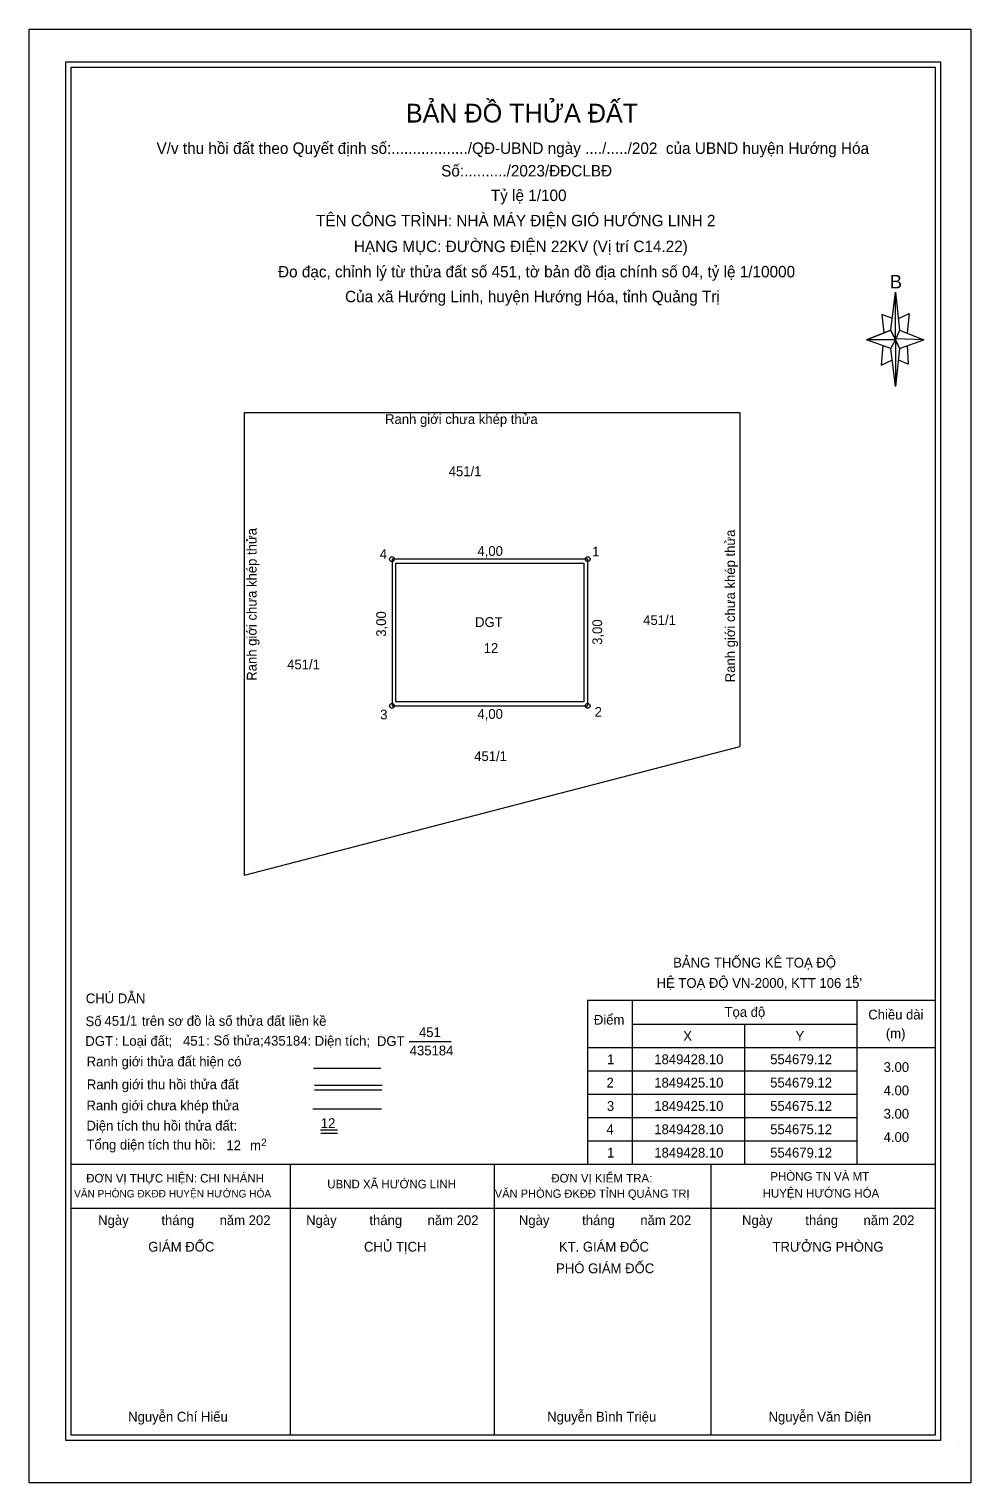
# Model space of a CAD drawing. Extents: x 554477 to 556972, y 1848154 to 1850269.
# Drawn here: x 554667.7 to 554686.96, y 1849409.22 to 1849438.93 of the extents above; entities that cross this region are included whole.
import ezdxf

# ---------------------------------------------------------------- set-up
doc = ezdxf.new("R2010")
doc.units = 0
for name, color, linetype in [('Level 10', 7, 'Continuous'), ('Level 16', 7, 'Continuous'), ('Level 18', 7, 'Continuous'), ('Level 2', 7, 'Continuous'), ('Level 21', 7, 'Continuous'), ('Level 27', 7, 'Continuous'), ('Level 5', 7, 'Continuous'), ('Level 50', 7, 'Continuous'), ('Level 55', 7, 'Continuous'), ('Level 56', 7, 'Continuous'), ('Level 6', 7, 'Continuous'), ('Level 67', 7, 'Continuous'), ('Level 68', 7, 'Continuous'), ('Level 73', 7, 'Continuous')]:
    doc.layers.add(name, color=color, linetype=linetype)

msp = doc.modelspace()

# ---------------------------------------------------------------- linework, layer by layer
at = {"layer": 'Level 10'}
msp.add_lwpolyline([(554679.122, 1849428.098), (554675.122, 1849428.098), (554675.122, 1849425.098), (554679.122, 1849425.098), (554679.122, 1849428.098)], dxfattribs=at)
at = {"layer": 'Level 16'}
msp.add_line((554673.538, 1849417.345), (554674.922, 1849417.345), dxfattribs=at)
for points in [[(554672.104, 1849421.639), (554672.104, 1849431.095), (554682.23, 1849431.095), (554682.23, 1849424.267)], [(554679.042, 1849428.018), (554679.042, 1849425.178), (554675.202, 1849425.178), (554675.202, 1849428.018), (554679.042, 1849428.018)], [(554674.908, 1849416.857), (554673.505, 1849416.857)]]:
    msp.add_lwpolyline(points, dxfattribs=at)
at = {"layer": 'Level 2'}
msp.add_lwpolyline([(554667.701, 1849438.93), (554686.957, 1849438.93), (554686.957, 1849409.218), (554667.701, 1849409.218)], close=True, dxfattribs=at)
at = {"layer": 'Level 21'}
for centre in [(554675.122, 1849428.098), (554679.122, 1849428.098), (554679.122, 1849428.098), (554675.122, 1849425.098), (554679.122, 1849425.098)]:
    msp.add_circle(centre, 0.05, dxfattribs=at)
at = {"layer": 'Level 27'}
for p, q in [((554686.228, 1849419.584), (554686.228, 1849415.729)), ((554686.228, 1849419.584), (554686.228, 1849415.729)), ((554679.116, 1849419.081), (554686.228, 1849419.081)), ((554679.116, 1849419.081), (554679.116, 1849415.729)), ((554680.034, 1849419.081), (554680.034, 1849415.729)), ((554684.622, 1849419.081), (554684.622, 1849415.729)), ((554680.034, 1849418.592), (554684.622, 1849418.592)), ((554682.328, 1849418.592), (554682.328, 1849415.729)), ((554679.116, 1849418.115), (554686.228, 1849418.115)), ((554679.116, 1849417.638), (554684.622, 1849417.638)), ((554679.116, 1849417.16), (554684.622, 1849417.16)), ((554679.116, 1849416.683), (554684.622, 1849416.683)), ((554679.116, 1849416.206), (554684.622, 1849416.206)), ((554679.116, 1849415.729), (554686.228, 1849415.729)), ((554679.116, 1849415.729), (554686.228, 1849415.729))]:
    msp.add_line(p, q, dxfattribs=at)
at = {"layer": 'Level 50'}
msp.add_line((554672.104, 1849421.639), (554682.23, 1849424.267), dxfattribs=at)
at = {"layer": 'Level 67'}
for p, q in [((554685.317, 1849432.778), (554685.417, 1849433.553)), ((554685.357, 1849433.017), (554685.138, 1849433.096)), ((554685.138, 1849433.096), (554685.178, 1849432.719)), ((554685.476, 1849433.017), (554685.695, 1849433.116)), ((554685.695, 1849433.116), (554685.655, 1849432.719)), ((554685.317, 1849432.778), (554684.821, 1849432.579)), ((554684.821, 1849432.579), (554685.317, 1849432.778)), ((554685.417, 1849432.579), (554685.317, 1849432.778)), ((554685.317, 1849432.778), (554685.496, 1849432.401)), ((554685.496, 1849432.778), (554685.993, 1849432.579)), ((554685.317, 1849432.401), (554684.821, 1849432.579)), ((554685.417, 1849432.579), (554684.821, 1849432.579)), ((554685.158, 1849432.46), (554685.119, 1849432.063)), ((554685.993, 1849432.579), (554685.417, 1849432.599)), ((554685.417, 1849432.599), (554685.417, 1849432.579)), ((554685.417, 1849432.579), (554685.496, 1849432.401)), ((554685.496, 1849432.401), (554685.417, 1849431.626)), ((554685.496, 1849432.401), (554685.993, 1849432.579)), ((554685.496, 1849432.401), (554685.993, 1849432.579)), ((554685.655, 1849432.46), (554685.675, 1849432.083)), ((554685.119, 1849432.063), (554685.337, 1849432.162)), ((554685.675, 1849432.083), (554685.476, 1849432.162)), ((554675.474, 1849418.241), (554676.328, 1849418.241)), ((554673.518, 1849417.692), (554674.892, 1849417.692)), ((554673.538, 1849417.252), (554674.913, 1849417.252)), ((554673.66, 1849416.437), (554674.009, 1849416.437)), ((554673.668, 1849416.366), (554674.01, 1849416.366)), ((554668.564, 1849415.729), (554686.228, 1849415.729)), ((554673.048, 1849410.201), (554673.048, 1849415.729)), ((554677.216, 1849410.201), (554677.216, 1849415.729)), ((554681.644, 1849410.201), (554681.644, 1849415.729)), ((554668.564, 1849414.836), (554686.228, 1849414.836)), ((554686.714, 1849409.986), (554686.714, 1849409.986)), ((554686.714, 1849409.986), (554686.714, 1849409.986)), ((554686.714, 1849409.986), (554686.714, 1849409.986))]:
    msp.add_line(p, q, dxfattribs=at)
for points in [[(554668.455, 1849438.258), (554686.336, 1849438.258), (554686.336, 1849410.086), (554668.455, 1849410.086)], [(554668.564, 1849438.15), (554686.228, 1849438.15), (554686.228, 1849410.194), (554668.564, 1849410.194)], [(554685.417, 1849433.553), (554685.496, 1849432.778), (554685.417, 1849432.579)], [(554685.417, 1849432.579), (554685.417, 1849431.626), (554685.317, 1849432.401)]]:
    msp.add_lwpolyline(points, close=True, dxfattribs=at)

# ---------------------------------------------------------------- texts
at = {"layer": 'Level 18'}
msp.add_text('DGT', height=0.2, dxfattribs=at).set_placement((554676.82, 1849426.711))
at = {"layer": 'Level 21'}
for s, p in [('4', (554674.869, 1849428.1)), ('1', (554679.213, 1849428.151)), ('1', (554679.213, 1849428.151)), ('3', (554674.88, 1849424.822)), ('2', (554679.264, 1849424.876))]:
    msp.add_text(s, height=0.2, dxfattribs=at).set_placement(p)
at = {"layer": 'Level 27'}
for s, p in [('Điểm', (554679.248, 1849418.584)), ('Tọa độ', (554681.919, 1849418.743)), ('Chiều dài', (554684.858, 1849418.69)), ('X', (554681.076, 1849418.253)), ('Y', (554683.37, 1849418.253)), ('(m)', (554685.218, 1849418.306)), ('1', (554679.519, 1849417.776)), ('1849428.10', (554680.484, 1849417.776)), ('554679.12', (554682.853, 1849417.776)), ('3.00', (554685.172, 1849417.617)), ('2', (554679.507, 1849417.299)), ('1849425.10', (554680.484, 1849417.299)), ('554679.12', (554682.853, 1849417.299)), ('4.00', (554685.172, 1849417.14)), ('3', (554679.514, 1849416.822)), ('1849425.10', (554680.484, 1849416.822)), ('554675.12', (554682.853, 1849416.822)), ('3.00', (554685.172, 1849416.663)), ('4', (554679.506, 1849416.345)), ('1849428.10', (554680.484, 1849416.345)), ('554675.12', (554682.853, 1849416.345)), ('4.00', (554685.172, 1849416.186)), ('1', (554679.519, 1849415.868)), ('1849428.10', (554680.484, 1849415.868)), ('554679.12', (554682.853, 1849415.868))]:
    msp.add_text(s, height=0.2, dxfattribs=at).set_placement(p)
at = {"layer": 'Level 5'}
for s, p in [('4,00', (554676.868, 1849428.164)), ('12', (554676.995, 1849426.18)), ('4,00', (554676.868, 1849424.833))]:
    msp.add_text(s, height=0.2, dxfattribs=at).set_placement(p)
for p in [(554674.999, 1849426.511), (554679.418, 1849426.345)]:
    msp.add_text('3,00', height=0.2, rotation=90, dxfattribs=at).set_placement(p)
at = {"layer": 'Level 55'}
msp.add_text('Ranh giới chưa khép thửa', height=0.2, rotation=90, dxfattribs=at).set_placement((554672.353, 1849425.612))
at = {"layer": 'Level 56'}
msp.add_text('Ranh giới chưa khép thửa', height=0.2, dxfattribs=at).set_placement((554674.98, 1849430.858))
msp.add_text('Ranh giới chưa khép thửa', height=0.2, rotation=90, dxfattribs=at).set_placement((554682.135, 1849425.581))
at = {"layer": 'Level 6'}
msp.add_text('12', height=0.2, dxfattribs=at).set_placement((554676.995, 1849426.18))
at = {"layer": 'Level 67'}
for s, height, p in [('BẢN ĐỒ THỬA ĐẤT', 0.38401, (554675.405, 1849437.02)), ('V/v thu hồi đất theo Quyết định số:................../QĐ-UBND ngày ..../...../202  của UBND huyện Hướng Hóa', 0.233918, (554670.307, 1849436.378)), ('Số:........../2023/ĐĐCLBĐ', 0.23392, (554676.126, 1849435.917)), ('Tỷ lệ 1/100', 0.23392, (554677.142, 1849435.415)), ('TÊN CÔNG TRÌNH: NHÀ MÁY ĐIỆN GIÓ HƯỚNG LINH 2', 0.23392, (554673.569, 1849434.899)), ('HẠNG MỤC: ĐƯỜNG ĐIỆN 22KV (Vị trí C14.22)', 0.23392, (554674.341, 1849434.372)), ('Đo đạc, chỉnh lý từ thửa đất số 451, tờ bản đồ địa chính số 04, tỷ lệ 1/10000', 0.23392, (554672.791, 1849433.855)), ('B', 0.274, (554685.303, 1849433.63)), ('Của xã Hướng Linh, huyện Hướng Hóa, tỉnh Quảng Trị', 0.23392, (554674.161, 1849433.347)), ('BẢNG THỐNG KÊ TOẠ ĐỘ', 0.2, (554680.87, 1849419.751)), ("HỆ TOẠ ĐỘ VN-2000, KTT 106 15'", 0.2, (554680.531, 1849419.335)), ('o', 0.139, (554684.538, 1849419.487)), ('CHÚ DẪN', 0.2, (554668.861, 1849419.021)), ('Ranh giới thửa đất hiện có', 0.2, (554668.879, 1849417.731)), ('Ranh giới thu hồi thửa đất', 0.2, (554668.883, 1849417.263)), ('Ranh giới chưa khép thửa', 0.2, (554668.875, 1849416.833)), ('Diện tích thu hồi thửa đất:', 0.2, (554668.875, 1849416.42)), ('Tổng diện tích thu hồi:', 0.2, (554668.875, 1849416.032)), ('ĐƠN VỊ THỰC HIỆN: CHI NHÁNH', 0.17544, (554668.869, 1849415.358)), ('UBND XÃ HƯỚNG LINH', 0.17544, (554673.798, 1849415.237)), ('ĐƠN VỊ KIỂM TRA:', 0.17544, (554678.378, 1849415.358)), ('PHÒNG TN VÀ MT', 0.17544, (554682.856, 1849415.394)), ('VĂN PHÒNG ĐKĐĐ HUYỆN HƯỚNG HÓA', 0.15409, (554668.622, 1849415.052)), ('VĂN PHÒNG ĐKĐĐ TỈNH QUẢNG TRỊ', 0.16963, (554677.222, 1849415.045)), ('HUYỆN HƯỚNG HÓA', 0.17544, (554682.699, 1849415.05)), ('Ngày         tháng       năm 202', 0.2, (554669.114, 1849414.487)), ('Ngày         tháng       năm 202', 0.2, (554673.366, 1849414.487)), ('Ngày         tháng       năm 202', 0.2, (554677.715, 1849414.487)), ('Ngày         tháng       năm 202', 0.2, (554682.278, 1849414.487)), ('GIÁM ĐỐC', 0.2, (554670.137, 1849413.945)), (' CHỦ TỊCH', 0.2, (554674.474, 1849413.945)), ('KT. GIÁM ĐỐC', 0.2, (554678.533, 1849413.945)), ('TRƯỞNG PHÒNG', 0.2, (554682.9, 1849413.945)), ('PHÓ GIÁM ĐỐC', 0.2, (554678.476, 1849413.504)), ('Nguyễn Chí Hiếu', 0.2, (554669.727, 1849410.471)), ('Nguyễn Bình Triệu', 0.2, (554678.294, 1849410.471)), ('Nguyễn Văn Diện', 0.2, (554682.82, 1849410.471))]:
    msp.add_text(s, height=height, dxfattribs=at).set_placement(p)
at = {"layer": 'Level 68'}
for s, height, p in [('Số ', 0.2, (554668.856, 1849418.553)), ('451/1', 0.2, (554669.244, 1849418.56)), ('trên sơ đồ là số thửa đất liền kề', 0.2, (554670.007, 1849418.56)), ('451', 0.2, (554675.673, 1849418.33)), ('DGT', 0.2, (554668.852, 1849418.149)), (': Loại đất;', 0.2, (554669.454, 1849418.152)), ('451', 0.2, (554670.849, 1849418.153)), (': Số thửa; ', 0.2, (554671.323, 1849418.16)), ('435184', 0.2, (554672.501, 1849418.155)), (' : Diện tích;', 0.2, (554673.319, 1849418.153)), ('DGT', 0.2, (554674.813, 1849418.148)), ('435184', 0.2, (554675.484, 1849417.955)), ('12', 0.2, (554673.666, 1849416.471)), ('12', 0.2, (554671.736, 1849416.018)), ('m', 0.2, (554672.22, 1849416.018)), ('2', 0.15, (554672.447, 1849416.103))]:
    msp.add_text(s, height=height, dxfattribs=at).set_placement(p)
at = {"layer": 'Level 73'}
for p in [(554676.281, 1849429.792), (554680.256, 1849426.751), (554672.978, 1849425.845), (554676.802, 1849423.97)]:
    msp.add_text('451/1', height=0.2, dxfattribs=at).set_placement(p)

doc.saveas('drawing.dxf')
